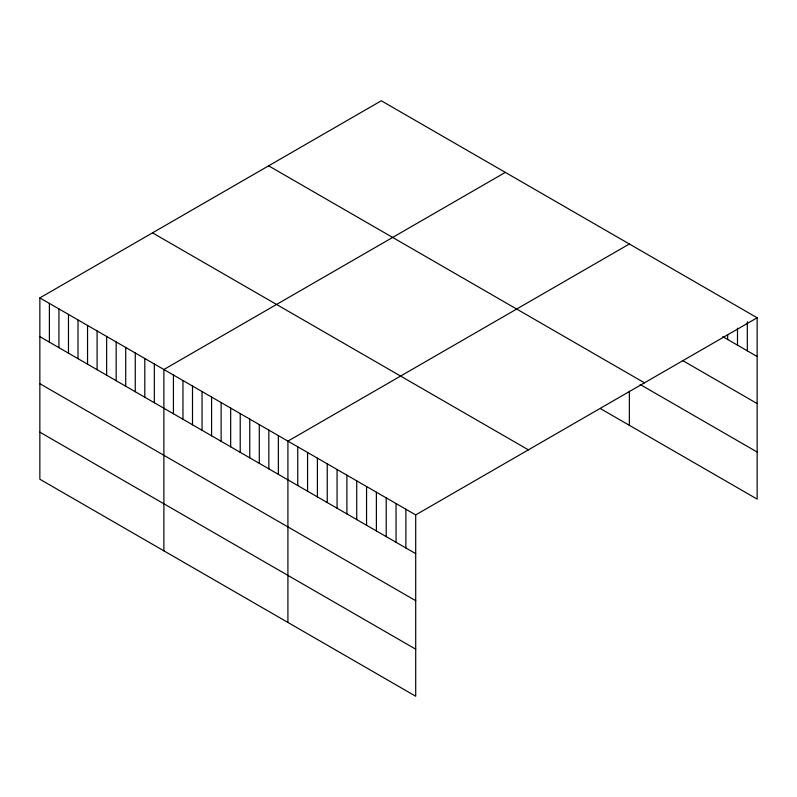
<?xml version="1.0" encoding="UTF-8"?>
<svg xmlns="http://www.w3.org/2000/svg" width="797" height="797" viewBox="0 0 797 797"><rect width="100%" height="100%" fill="white"/><g stroke="black" fill="none" stroke-linecap="round" stroke-linejoin="round"><path stroke-width="1.2" d="M39.85 297.899L415.705 514.902L415.705 696.229L39.85 479.226L39.85 297.899L381.295 100.771L757.15 317.774L757.15 499.101L600.739 408.791M505.328 172.381L163.883 369.509L163.883 550.837M629.361 243.992L287.916 441.12L287.916 622.447M415.705 514.902L757.15 317.774M722.749 336.643L757.15 356.508M682.441 360.433L757.15 403.561M268.619 165.826L644.474 382.829M640.17 384.503L757.15 452.038M152.526 232.854L528.381 449.847M39.85 336.643L415.705 553.636M39.85 383.696L415.705 600.689M39.85 432.173L415.705 649.176M747.317 321.779L747.317 350.829M737.494 328.215L737.494 345.161M727.661 334.64L727.661 339.482M629.361 391.207L629.361 425.319M405.882 509.223L405.882 547.967M396.049 503.555L396.049 542.289M386.216 497.876L386.216 536.61M376.383 492.197L376.383 530.941M366.56 486.529L366.56 525.263M356.727 480.85L356.727 519.584M346.894 475.171L346.894 513.916M337.071 469.503L337.071 508.237M327.238 463.824L327.238 502.558M317.405 458.145L317.405 496.89M307.572 452.477L307.572 491.211M297.749 446.798L297.749 485.532M278.372 435.61L278.372 474.354M268.838 430.101L268.838 468.845M259.294 424.602L259.294 463.336M249.75 419.092L249.75 457.827M240.216 413.583L240.216 452.317M230.672 408.074L230.672 446.808M221.128 402.565L221.128 441.299M211.584 397.055L211.584 435.79M202.049 391.546L202.049 430.28M192.505 386.037L192.505 424.771M182.961 380.528L182.961 419.262M173.427 375.018L173.427 413.763M154.339 364L154.339 402.744M144.805 358.501L144.805 397.235M135.261 352.991L135.261 391.725M125.717 347.482L125.717 386.216M116.183 341.973L116.183 380.707M106.639 336.464L106.639 375.198M97.095 330.954L97.095 369.688M87.55 325.445L87.55 364.179M78.016 319.936L78.016 358.67M68.472 314.426L68.472 353.161M58.928 308.917L58.928 347.661M49.394 303.408L49.394 342.152"/></g></svg>
